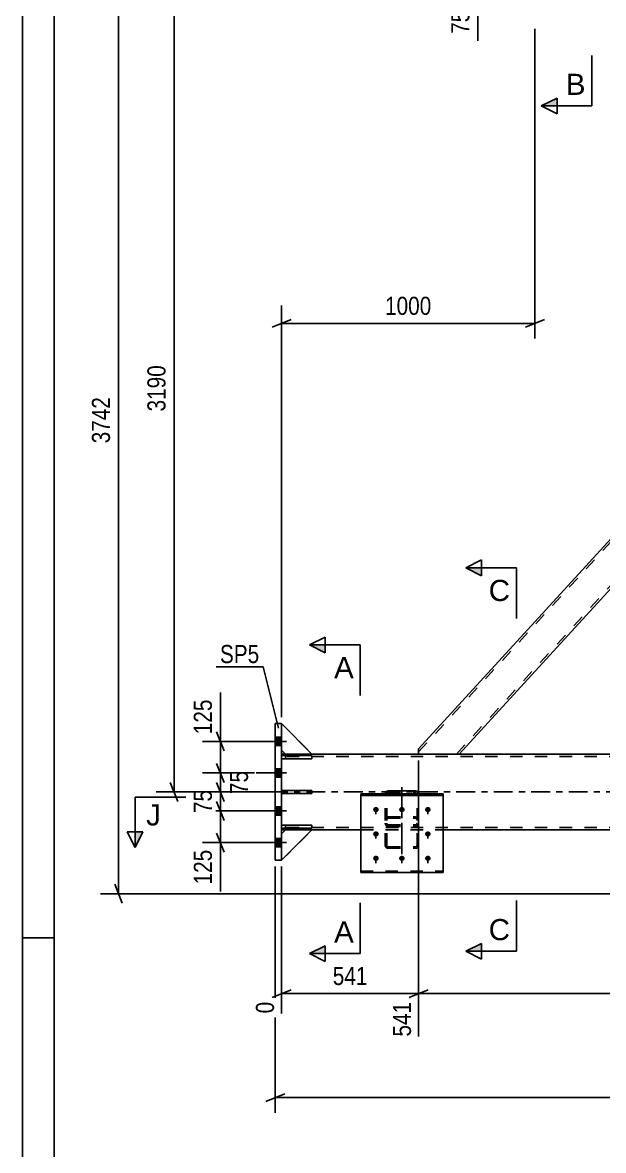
# Model space of a CAD drawing. Header units: millimetres. Extents: x -81 to 760, y -449 to 145.
# Drawn here: x -80.9 to 10.8, y -184.3 to -6 of the extents above; entities that cross this region are included whole.
import ezdxf

# ---------------------------------------------------------------- set-up
doc = ezdxf.new("R2010")
doc.units = ezdxf.units.MM
doc.linetypes.add('DXK_LINE_DOT2', pattern=[3.9198, 1.9599, -1.9599])
doc.linetypes.add('DXK_LINE_DOT3', pattern=[5.9187, 2.979, -0.9799, 0.9799, -0.9799])
doc.styles.add('Arial', font='ARIAL.TTF', dxfattribs={"height": 0.2})
doc.styles.add('Arial Narrow', font='ARIALN.TTF', dxfattribs={"height": 0.2})

# ---------------------------------------------------------------- blocks, each defined once
blk = doc.blocks.new('Unknown-122570061-1134')
at = {"color": 5, "linetype": 'Continuous'}
for p, q in [((-80.92, 145.34), (-80.92, -448.66)), ((-75.92, 140.34), (-75.92, -443.66)), ((-75.92, -150.66), (-80.92, -150.66))]:
    blk.add_line(p, q, dxfattribs=at)
blk = doc.blocks.new('Part-122570061-3487 - 3412')
at = {"color": 7, "linetype": 'DXK_LINE_DOT2'}
for p, q in [((-35.2, -132.86), (-40, -132.86)), ((-40, -132.86), (-40, -133.34)), ((-40, -133.34), (-35.2, -133.34)), ((-39.4, -133.34), (-39.4, -132.86)), ((-35.2, -133.34), (-35.2, -132.86))]:
    blk.add_line(p, q, dxfattribs=at)
blk = doc.blocks.new('Part-122570061-3493 - 3412')
at = {"color": 7, "linetype": 'DXK_LINE_DOT2'}
for p, q in [((-35.2, -127.36), (-40, -127.36)), ((-40, -127.36), (-40, -127.84)), ((-40, -127.84), (-35.2, -127.84)), ((-39.4, -127.84), (-39.4, -127.36)), ((-35.2, -127.84), (-35.2, -127.36))]:
    blk.add_line(p, q, dxfattribs=at)
blk = doc.blocks.new('Part-122570061-3502 - 3412')
at = {"color": 2, "linetype": 'Continuous'}
for p, q in [((-40, -127.84), (-40, -127.36)), ((-40, -127.36), (-35.2, -127.36)), ((-35.2, -127.84), (-40, -127.84)), ((-35.2, -127.36), (-35.2, -127.84))]:
    blk.add_line(p, q, dxfattribs=at)
at = {"color": 7, "linetype": 'DXK_LINE_DOT2'}
blk.add_line((-39.4, -127.84), (-39.4, -127.36), dxfattribs=at)
blk = doc.blocks.new('Part-122570061-3505 - 3412')
at = {"color": 2, "linetype": 'Continuous'}
for p, q in [((-40, -121), (-40, -116.8)), ((-40, -116.8), (-35.2, -121.6)), ((-39.4, -121.6), (-40, -121)), ((-35.2, -121.6), (-39.4, -121.6))]:
    blk.add_line(p, q, dxfattribs=at)
blk = doc.blocks.new('Part-122570061-3508 - 3412')
at = {"color": 7, "linetype": 'DXK_LINE_DOT2'}
for p, q in [((-40, -121), (-40, -116.8)), ((-40, -116.8), (-35.2, -121.6)), ((-39.4, -121.6), (-40, -121)), ((-35.2, -121.6), (-39.4, -121.6))]:
    blk.add_line(p, q, dxfattribs=at)
blk = doc.blocks.new('Bolt-122570061-3577 - 3412')
at = {"color": 1, "linetype": 'DXK_LINE_DOT2'}
for p, q in [((-25.1, -129.99), (-25.1, -131.12)), ((-21, -129.99), (-21, -131.12)), ((-16.9, -129.99), (-16.9, -131.12)), ((-25.1, -133.84), (-25.1, -134.97)), ((-16.9, -133.84), (-16.9, -134.97)), ((-25.1, -137.69), (-25.1, -138.83)), ((-21, -137.69), (-21, -138.83)), ((-16.9, -137.69), (-16.9, -138.83))]:
    blk.add_line(p, q, dxfattribs=at)
blk = doc.blocks.new('Part-122570061-3490 - 3412')
at = {"color": 7, "linetype": 'DXK_LINE_DOT2'}
for p, q in [((-35.2, -121.86), (-40, -121.86)), ((-40, -121.86), (-40, -122.34)), ((-40, -122.34), (-35.2, -122.34)), ((-39.4, -122.34), (-39.4, -121.86)), ((-35.2, -122.34), (-35.2, -121.86))]:
    blk.add_line(p, q, dxfattribs=at)
blk = doc.blocks.new('Part-122570061-3496 - 3412')
at = {"color": 2, "linetype": 'Continuous'}
for p, q in [((-40, -133.34), (-40, -132.86)), ((-40, -132.86), (-35.2, -132.86)), ((-35.2, -133.34), (-40, -133.34)), ((-35.2, -132.86), (-35.2, -133.34))]:
    blk.add_line(p, q, dxfattribs=at)
at = {"color": 7, "linetype": 'DXK_LINE_DOT2'}
blk.add_line((-39.4, -133.34), (-39.4, -132.86), dxfattribs=at)
blk = doc.blocks.new('Part-122570061-3499 - 3412')
at = {"color": 2, "linetype": 'Continuous'}
for p, q in [((-40, -122.34), (-40, -121.86)), ((-40, -121.86), (-35.2, -121.86)), ((-35.2, -122.34), (-40, -122.34)), ((-35.2, -121.86), (-35.2, -122.34))]:
    blk.add_line(p, q, dxfattribs=at)
at = {"color": 7, "linetype": 'DXK_LINE_DOT2'}
blk.add_line((-39.4, -122.34), (-39.4, -121.86), dxfattribs=at)
blk = doc.blocks.new('Part-122570061-3511 - 3412')
at = {"color": 2, "linetype": 'Continuous'}
for p, q in [((-39.4, -133.6), (-40, -134.2)), ((-40, -138.4), (-35.2, -133.6)), ((-39.4, -133.6), (-35.2, -133.6)), ((-40, -134.2), (-40, -138.4))]:
    blk.add_line(p, q, dxfattribs=at)
blk = doc.blocks.new('Part-122570061-3514 - 3412')
at = {"color": 7, "linetype": 'DXK_LINE_DOT2'}
for p, q in [((-39.4, -133.6), (-40, -134.2)), ((-40, -138.4), (-35.2, -133.6)), ((-35.2, -133.6), (-39.4, -133.6)), ((-40, -134.2), (-40, -138.4))]:
    blk.add_line(p, q, dxfattribs=at)
blk = doc.blocks.new('Bolt-122570061-3576 - 3412')
at = {"linetype": 'Continuous'}
for points in [[(-25.1, -129.97), (-25.01, -129.98), (-24.92, -130), (-24.84, -130.05), (-24.77, -130.11), (-24.72, -130.18), (-24.68, -130.25), (-24.66, -130.34), (-24.66, -130.43), (-24.68, -130.51), (-24.72, -130.59), (-24.77, -130.66), (-24.84, -130.72), (-24.92, -130.76), (-25.01, -130.79), (-25.1, -130.8), (-25.19, -130.79), (-25.28, -130.76), (-25.36, -130.72), (-25.43, -130.66), (-25.48, -130.59), (-25.52, -130.51), (-25.54, -130.43), (-25.54, -130.34), (-25.52, -130.25), (-25.48, -130.18), (-25.43, -130.11), (-25.36, -130.05), (-25.28, -130), (-25.19, -129.98)], [(-21, -129.97), (-20.91, -129.98), (-20.82, -130), (-20.74, -130.05), (-20.67, -130.11), (-20.62, -130.18), (-20.58, -130.25), (-20.56, -130.34), (-20.56, -130.43), (-20.58, -130.51), (-20.62, -130.59), (-20.67, -130.66), (-20.74, -130.72), (-20.82, -130.76), (-20.91, -130.79), (-21, -130.8), (-21.09, -130.79), (-21.18, -130.76), (-21.26, -130.72), (-21.33, -130.66), (-21.38, -130.59), (-21.42, -130.51), (-21.44, -130.43), (-21.44, -130.34), (-21.42, -130.25), (-21.38, -130.18), (-21.33, -130.11), (-21.26, -130.05), (-21.18, -130), (-21.09, -129.98)], [(-16.9, -129.97), (-16.81, -129.98), (-16.72, -130), (-16.64, -130.05), (-16.57, -130.11), (-16.52, -130.18), (-16.48, -130.25), (-16.46, -130.34), (-16.46, -130.43), (-16.48, -130.51), (-16.52, -130.59), (-16.57, -130.66), (-16.64, -130.72), (-16.72, -130.76), (-16.81, -130.79), (-16.9, -130.8), (-16.99, -130.79), (-17.08, -130.76), (-17.16, -130.72), (-17.23, -130.66), (-17.28, -130.59), (-17.32, -130.51), (-17.34, -130.43), (-17.34, -130.34), (-17.32, -130.25), (-17.28, -130.18), (-17.23, -130.11), (-17.16, -130.05), (-17.08, -130), (-16.99, -129.98)], [(-25.1, -133.82), (-25.01, -133.83), (-24.92, -133.86), (-24.84, -133.9), (-24.77, -133.96), (-24.72, -134.03), (-24.68, -134.11), (-24.66, -134.19), (-24.66, -134.28), (-24.68, -134.36), (-24.72, -134.44), (-24.77, -134.51), (-24.84, -134.57), (-24.92, -134.61), (-25.01, -134.64), (-25.1, -134.65), (-25.19, -134.64), (-25.28, -134.61), (-25.36, -134.57), (-25.43, -134.51), (-25.48, -134.44), (-25.52, -134.36), (-25.54, -134.28), (-25.54, -134.19), (-25.52, -134.11), (-25.48, -134.03), (-25.43, -133.96), (-25.36, -133.9), (-25.28, -133.86), (-25.19, -133.83)], [(-16.9, -133.82), (-16.81, -133.83), (-16.72, -133.86), (-16.64, -133.9), (-16.57, -133.96), (-16.52, -134.03), (-16.48, -134.11), (-16.46, -134.19), (-16.46, -134.28), (-16.48, -134.36), (-16.52, -134.44), (-16.57, -134.51), (-16.64, -134.57), (-16.72, -134.61), (-16.81, -134.64), (-16.9, -134.65), (-16.99, -134.64), (-17.08, -134.61), (-17.16, -134.57), (-17.23, -134.51), (-17.28, -134.44), (-17.32, -134.36), (-17.34, -134.28), (-17.34, -134.19), (-17.32, -134.11), (-17.28, -134.03), (-17.23, -133.96), (-17.16, -133.9), (-17.08, -133.86), (-16.99, -133.83)], [(-25.1, -137.67), (-25.01, -137.68), (-24.92, -137.71), (-24.84, -137.75), (-24.77, -137.81), (-24.72, -137.88), (-24.68, -137.96), (-24.66, -138.04), (-24.66, -138.13), (-24.68, -138.22), (-24.72, -138.29), (-24.77, -138.36), (-24.84, -138.42), (-24.92, -138.47), (-25.01, -138.49), (-25.1, -138.5), (-25.19, -138.49), (-25.28, -138.47), (-25.36, -138.42), (-25.43, -138.36), (-25.48, -138.29), (-25.52, -138.22), (-25.54, -138.13), (-25.54, -138.04), (-25.52, -137.96), (-25.48, -137.88), (-25.43, -137.81), (-25.36, -137.75), (-25.28, -137.71), (-25.19, -137.68)], [(-21, -137.67), (-20.91, -137.68), (-20.82, -137.71), (-20.74, -137.75), (-20.67, -137.81), (-20.62, -137.88), (-20.58, -137.96), (-20.56, -138.04), (-20.56, -138.13), (-20.58, -138.22), (-20.62, -138.29), (-20.67, -138.36), (-20.74, -138.42), (-20.82, -138.47), (-20.91, -138.49), (-21, -138.5), (-21.09, -138.49), (-21.18, -138.47), (-21.26, -138.42), (-21.33, -138.36), (-21.38, -138.29), (-21.42, -138.22), (-21.44, -138.13), (-21.44, -138.04), (-21.42, -137.96), (-21.38, -137.88), (-21.33, -137.81), (-21.26, -137.75), (-21.18, -137.71), (-21.09, -137.68)], [(-16.9, -137.67), (-16.81, -137.68), (-16.72, -137.71), (-16.64, -137.75), (-16.57, -137.81), (-16.52, -137.88), (-16.48, -137.96), (-16.46, -138.04), (-16.46, -138.13), (-16.48, -138.22), (-16.52, -138.29), (-16.57, -138.36), (-16.64, -138.42), (-16.72, -138.47), (-16.81, -138.49), (-16.9, -138.5), (-16.99, -138.49), (-17.08, -138.47), (-17.16, -138.42), (-17.23, -138.36), (-17.28, -138.29), (-17.32, -138.22), (-17.34, -138.13), (-17.34, -138.04), (-17.32, -137.96), (-17.28, -137.88), (-17.23, -137.81), (-17.16, -137.75), (-17.08, -137.71), (-16.99, -137.68)]]:
    blk.add_hatch(color=1, dxfattribs=at).paths.add_polyline_path(points)
at = {"color": 1, "linetype": 'Continuous'}
for p, q in [((-25.1, -129.99), (-25.1, -131.12)), ((-21, -129.99), (-21, -131.12)), ((-16.9, -129.99), (-16.9, -131.12)), ((-25.1, -133.84), (-25.1, -134.97)), ((-16.9, -133.84), (-16.9, -134.97)), ((-25.1, -137.69), (-25.1, -138.83)), ((-21, -137.69), (-21, -138.83)), ((-16.9, -137.69), (-16.9, -138.83))]:
    blk.add_line(p, q, dxfattribs=at)
blk = doc.blocks.new('Part-122570061-3661 - 3412')
at = {"color": 7, "linetype": 'DXK_LINE_DOT2'}
for p, q in [((-27.5, -140.34), (-27.5, -127.91)), ((-14.5, -127.91), (-27.5, -127.91)), ((-27.5, -128.13), (-14.5, -128.13)), ((-14.5, -140.34), (-14.5, -127.91)), ((-27.5, -140.12), (-14.5, -140.12)), ((-14.5, -140.34), (-27.5, -140.34))]:
    blk.add_line(p, q, dxfattribs=at)
blk = doc.blocks.new('Bolt-122570061-3585 - 3412')
at = {"linetype": 'Continuous'}
for points in [[(-41, -118.94), (-41, -120.26), (-40, -120.26), (-40, -118.94)], [(-41, -118.94), (-41, -120.26), (-40, -120.26), (-40, -118.94)], [(-41, -118.94), (-41, -120.26), (-40, -120.26), (-40, -118.94)], [(-41, -123.94), (-41, -125.26), (-40, -125.26), (-40, -123.94)], [(-41, -123.94), (-41, -125.26), (-40, -125.26), (-40, -123.94)], [(-41, -129.94), (-41, -131.26), (-40, -131.26), (-40, -129.94)], [(-41, -129.94), (-41, -131.26), (-40, -131.26), (-40, -129.94)], [(-41, -134.94), (-41, -136.26), (-40, -136.26), (-40, -134.94)], [(-41, -134.94), (-41, -136.26), (-40, -136.26), (-40, -134.94)], [(-41, -134.94), (-41, -136.26), (-40, -136.26), (-40, -134.94)]]:
    blk.add_hatch(color=1, dxfattribs=at).paths.add_polyline_path(points)
at = {"color": 1, "linetype": 'Continuous'}
for p, q in [((-40, -118.94), (-41, -118.94)), ((-40, -118.94), (-41, -118.94)), ((-40, -118.94), (-41, -118.94)), ((-39.24, -119.6), (-44, -119.6)), ((-39.24, -119.6), (-44, -119.6)), ((-39.24, -119.6), (-44, -119.6)), ((-40, -120.26), (-41, -120.26)), ((-40, -120.26), (-41, -120.26)), ((-40, -120.26), (-41, -120.26)), ((-39.24, -124.6), (-44, -124.6)), ((-39.24, -124.6), (-44, -124.6)), ((-40, -123.94), (-41, -123.94)), ((-40, -123.94), (-41, -123.94)), ((-40, -125.26), (-41, -125.26)), ((-40, -125.26), (-41, -125.26)), ((-40, -129.94), (-41, -129.94)), ((-40, -129.94), (-41, -129.94)), ((-39.24, -130.6), (-44, -130.6)), ((-39.24, -130.6), (-44, -130.6)), ((-40, -131.26), (-41, -131.26)), ((-40, -131.26), (-41, -131.26)), ((-40, -134.94), (-41, -134.94)), ((-40, -134.94), (-41, -134.94)), ((-40, -134.94), (-41, -134.94)), ((-39.24, -135.6), (-44, -135.6)), ((-39.24, -135.6), (-44, -135.6)), ((-39.24, -135.6), (-44, -135.6)), ((-40, -136.26), (-41, -136.26)), ((-40, -136.26), (-41, -136.26)), ((-40, -136.26), (-41, -136.26))]:
    blk.add_line(p, q, dxfattribs=at)
blk = doc.blocks.new('Part-122570061-3616 - 3412')
at = {"color": 2, "linetype": 'Continuous'}
for p, q in [((-40, -121.6), (-39.4, -121.6)), ((578.17, -121.6), (-35.2, -121.6)), ((-40, -133.6), (-39.4, -133.6)), ((-35.2, -133.6), (-27.5, -133.6)), ((196.41, -133.6), (-14.5, -133.6))]:
    blk.add_line(p, q, dxfattribs=at)
at = {"color": 7, "linetype": 'DXK_LINE_DOT2'}
for p, q in [((-40, -133.6), (-40, -121.6)), ((578.17, -122), (-40, -122)), ((-35.2, -121.6), (-39.4, -121.6)), ((578.17, -133.2), (-40, -133.2)), ((-39.4, -133.6), (-35.2, -133.6)), ((578.17, -133.6), (-27.5, -133.6)), ((-27.5, -133.6), (-14.5, -133.6))]:
    blk.add_line(p, q, dxfattribs=at)
at = {"color": 7, "linetype": 'DXK_LINE_DOT3'}
blk.add_line((-42, -127.6), (578.17, -127.6), dxfattribs=at)
blk = doc.blocks.new('Part-122570061-3658 - 3412')
at = {"color": 2, "linetype": 'Continuous'}
for p, q in [((-14.5, -127.91), (-27.5, -127.91)), ((-27.5, -127.91), (-27.5, -140.34)), ((-27.5, -128.13), (-14.5, -128.13)), ((-14.5, -140.34), (-14.5, -127.91)), ((-27.5, -140.34), (-14.5, -140.34))]:
    blk.add_line(p, q, dxfattribs=at)
at = {"color": 7, "linetype": 'DXK_LINE_DOT2'}
blk.add_line((-27.5, -140.12), (-14.5, -140.12), dxfattribs=at)
blk = doc.blocks.new('Part-122570061-3664 - 3412')
at = {"color": 7, "linetype": 'DXK_LINE_DOT2'}
for p, q in [((-23.6, -127.75), (-23.64, -127.94)), ((-23.64, -136.05), (-23.64, -127.94)), ((-23.4, -127.94), (-23.38, -127.84)), ((-23.4, -136.05), (-23.4, -127.94)), ((-23.38, -127.84), (-23.33, -127.76)), ((-23.16, -127.43), (-23.34, -127.47)), ((-23.33, -127.76), (-23.25, -127.71)), ((-23.25, -127.71), (-23.16, -127.69)), ((-23.16, -127.43), (-18.84, -127.43)), ((-23.16, -127.69), (-18.84, -127.69)), ((-18.66, -127.47), (-18.84, -127.43)), ((-18.84, -127.69), (-18.75, -127.71)), ((-18.75, -127.71), (-18.67, -127.76)), ((-18.67, -127.76), (-18.62, -127.84)), ((-18.62, -127.84), (-18.6, -127.94)), ((-18.6, -136.05), (-18.6, -127.94)), ((-18.36, -127.94), (-18.4, -127.75)), ((-18.36, -136.05), (-18.36, -127.94)), ((-23.64, -131.99), (-23.6, -131.81)), ((-23.6, -131.81), (-23.5, -131.67)), ((-23.5, -131.67), (-23.34, -131.57)), ((-23.38, -131.9), (-23.4, -131.99)), ((-23.33, -131.83), (-23.38, -131.9)), ((-23.34, -131.57), (-23.16, -131.54)), ((-23.25, -131.78), (-23.33, -131.83)), ((-23.16, -131.76), (-23.25, -131.78)), ((-23.16, -131.54), (-18.84, -131.54)), ((-23.16, -131.76), (-18.84, -131.76)), ((-18.84, -131.54), (-18.66, -131.57)), ((-18.75, -131.78), (-18.84, -131.76)), ((-18.67, -131.83), (-18.75, -131.78)), ((-18.62, -131.9), (-18.67, -131.83)), ((-18.66, -131.57), (-18.5, -131.67)), ((-18.6, -131.99), (-18.62, -131.9)), ((-18.5, -131.67), (-18.4, -131.81)), ((-18.4, -131.81), (-18.36, -131.99)), ((-23.64, -132.54), (-23.6, -132.73)), ((-23.38, -132.64), (-23.4, -132.54)), ((-23.33, -132.72), (-23.38, -132.64)), ((-23.34, -133.01), (-23.25, -133.03)), ((-23.25, -132.77), (-23.33, -132.72)), ((-23.16, -132.79), (-23.25, -132.77)), ((-23.25, -133.03), (-23.16, -133.05)), ((-23.16, -132.79), (-18.84, -132.79)), ((-23.16, -133.05), (-18.84, -133.05)), ((-18.75, -132.77), (-18.84, -132.79)), ((-18.84, -133.05), (-18.67, -133.01)), ((-18.67, -132.72), (-18.75, -132.77)), ((-18.62, -132.64), (-18.67, -132.72)), ((-18.67, -133.01), (-18.66, -133.01)), ((-18.6, -132.54), (-18.62, -132.64)), ((-18.4, -132.73), (-18.36, -132.54)), ((-23.6, -136.22), (-23.64, -136.05)), ((-23.5, -136.36), (-23.6, -136.22)), ((-23.34, -136.46), (-23.5, -136.36)), ((-23.4, -136.05), (-23.38, -136.13)), ((-23.38, -136.13), (-23.33, -136.21)), ((-23.16, -136.5), (-23.34, -136.46)), ((-23.33, -136.21), (-23.25, -136.25)), ((-23.25, -136.25), (-23.16, -136.27)), ((-23.16, -136.27), (-18.84, -136.27)), ((-23.16, -136.5), (-18.84, -136.5)), ((-18.84, -136.27), (-18.75, -136.25)), ((-18.66, -136.46), (-18.84, -136.5)), ((-18.75, -136.25), (-18.67, -136.21)), ((-18.67, -136.21), (-18.62, -136.13)), ((-18.5, -136.36), (-18.66, -136.46)), ((-18.62, -136.13), (-18.6, -136.05)), ((-18.4, -136.22), (-18.5, -136.36)), ((-18.36, -136.05), (-18.4, -136.22))]:
    blk.add_line(p, q, dxfattribs=at)
at = {"color": 7, "linetype": 'DXK_LINE_DOT3'}
blk.add_line((-21, -137.44), (-21, -126.82), dxfattribs=at)
at = {"color": 7, "linetype": 'DXK_LINE_DOT2'}
for centre, start, end in [((-23.14, -127.92), 114.32, 159.2417), ((-18.86, -127.92), 20.7583, 65.68), ((-23.14, -132.56), 200.7583, 245.68), ((-18.86, -132.56), 294.32, 339.2417)]:
    blk.add_arc(centre, 0.496, start, end, dxfattribs=at)
blk = doc.blocks.new('Part-122570061-3702 - 3412')
at = {"color": 2, "linetype": 'Continuous'}
for p, q in [((-41, -138.4), (-41, -116.8)), ((-40, -116.8), (-41, -116.8)), ((-40, -138.4), (-40, -116.8)), ((-41, -138.4), (-40, -138.4))]:
    blk.add_line(p, q, dxfattribs=at)
blk = doc.blocks.new('Part-122570061-3757 - 3412')
at = {"color": 7, "linetype": 'DXK_LINE_DOT2'}
for p, q in [((-23.64, -127.94), (-23.63, -127.91)), ((-23.64, -136.05), (-23.64, -127.94)), ((-23.38, -127.84), (-23.4, -127.94)), ((-23.4, -136.05), (-23.4, -127.94)), ((-23.33, -127.76), (-23.38, -127.84)), ((-23.25, -127.71), (-23.33, -127.76)), ((-23.16, -127.69), (-23.25, -127.71)), ((-23.16, -127.69), (-18.84, -127.69)), ((-18.75, -127.71), (-18.84, -127.69)), ((-18.67, -127.76), (-18.75, -127.71)), ((-18.62, -127.84), (-18.67, -127.76)), ((-18.6, -127.94), (-18.62, -127.84)), ((-18.6, -136.05), (-18.6, -127.94)), ((-18.37, -127.91), (-18.36, -127.94)), ((-18.36, -136.05), (-18.36, -127.94)), ((-23.6, -131.81), (-23.64, -131.99)), ((-23.5, -131.67), (-23.6, -131.81)), ((-23.34, -131.57), (-23.5, -131.67)), ((-23.4, -131.99), (-23.38, -131.9)), ((-23.38, -131.9), (-23.33, -131.83)), ((-23.16, -131.54), (-23.34, -131.57)), ((-23.33, -131.83), (-23.25, -131.78)), ((-23.25, -131.78), (-23.16, -131.76)), ((-23.16, -131.54), (-18.84, -131.54)), ((-23.16, -131.76), (-18.84, -131.76)), ((-18.66, -131.57), (-18.84, -131.54)), ((-18.84, -131.76), (-18.75, -131.78)), ((-18.75, -131.78), (-18.67, -131.83)), ((-18.67, -131.83), (-18.62, -131.9)), ((-18.5, -131.67), (-18.66, -131.57)), ((-18.62, -131.9), (-18.6, -131.99)), ((-18.4, -131.81), (-18.5, -131.67)), ((-18.36, -131.99), (-18.4, -131.81)), ((-23.6, -132.73), (-23.64, -132.54)), ((-23.4, -132.54), (-23.38, -132.64)), ((-23.38, -132.64), (-23.33, -132.72)), ((-23.16, -133.05), (-23.34, -133.01)), ((-23.33, -132.72), (-23.25, -132.78)), ((-23.25, -132.78), (-23.16, -132.79)), ((-23.16, -132.79), (-18.84, -132.79)), ((-23.16, -133.05), (-18.84, -133.05)), ((-18.84, -132.79), (-18.75, -132.78)), ((-18.66, -133.01), (-18.84, -133.05)), ((-18.75, -132.78), (-18.67, -132.72)), ((-18.67, -132.72), (-18.62, -132.64)), ((-18.62, -132.64), (-18.6, -132.54)), ((-18.36, -132.54), (-18.4, -132.73)), ((-23.64, -136.05), (-23.6, -136.22)), ((-23.6, -136.22), (-23.5, -136.36)), ((-23.5, -136.36), (-23.34, -136.46)), ((-23.38, -136.13), (-23.4, -136.05)), ((-23.33, -136.21), (-23.38, -136.13)), ((-23.34, -136.46), (-23.16, -136.5)), ((-23.25, -136.25), (-23.33, -136.21)), ((-23.16, -136.27), (-23.25, -136.25)), ((-23.16, -136.27), (-18.84, -136.27)), ((-23.16, -136.5), (-18.84, -136.5)), ((-18.75, -136.25), (-18.84, -136.27)), ((-18.84, -136.5), (-18.66, -136.46)), ((-18.67, -136.21), (-18.75, -136.25)), ((-18.62, -136.13), (-18.67, -136.21)), ((-18.66, -136.46), (-18.5, -136.36)), ((-18.6, -136.05), (-18.62, -136.13)), ((-18.5, -136.36), (-18.4, -136.22)), ((-18.4, -136.22), (-18.36, -136.05))]:
    blk.add_line(p, q, dxfattribs=at)
at = {"color": 2, "linetype": 'Continuous'}
for p, q in [((-23.63, -127.91), (-23.6, -127.75)), ((-23.34, -127.47), (-23.16, -127.43)), ((-23.16, -127.43), (-18.84, -127.43)), ((-18.84, -127.43), (-18.66, -127.47)), ((-18.4, -127.75), (-18.37, -127.91))]:
    blk.add_line(p, q, dxfattribs=at)
at = {"color": 7, "linetype": 'DXK_LINE_DOT3'}
blk.add_line((-21, -126.82), (-21, -137.44), dxfattribs=at)
at = {"color": 2, "linetype": 'Continuous'}
for centre, start, end in [((-23.14, -127.92), 114.32, 159.2417), ((-18.86, -127.92), 20.7583, 65.68)]:
    blk.add_arc(centre, 0.496, start, end, dxfattribs=at)
at = {"color": 7, "linetype": 'DXK_LINE_DOT2'}
for centre, start, end in [((-23.14, -132.56), 200.7583, 245.68), ((-18.86, -132.56), 294.32, 339.2417)]:
    blk.add_arc(centre, 0.496, start, end, dxfattribs=at)
blk = doc.blocks.new('Part-122570061-3827 - 3412')
at = {"color": 2, "linetype": 'Continuous'}
for p, q in [((-18.36, -120.8), (86.6, -6)), ((93.03, -6.8), (40.91, -63.8)), ((93.03, -6), (93.03, -6.8)), ((-11.94, -121.6), (37.33, -67.71)), ((-18.36, -121.6), (-18.36, -120.8))]:
    blk.add_line(p, q, dxfattribs=at)
at = {"color": 7, "linetype": 'DXK_LINE_DOT2'}
for p, q in [((-18.36, -121.27), (87.04, -6)), ((-12.37, -121.6), (93.03, -6.33)), ((93.03, -6), (86.6, -6)), ((40.91, -63.8), (37.33, -67.71)), ((-18.36, -121.6), (-11.94, -121.6))]:
    blk.add_line(p, q, dxfattribs=at)
blk = doc.blocks.new('StraightDimension-122570061-4621 - 3412')
at = {"color": 7, "linetype": 'Continuous'}
for p, q in [((-41, -139.4), (-41, -178.31)), ((-39.5, -175.31), (-42.5, -176.51)), ((-41, -175.91), (597.27, -175.91))]:
    blk.add_line(p, q, dxfattribs=at)
blk = doc.blocks.new('StraightDimension-122570061-4425 - 3412')
at = {"color": 7, "linetype": 'Continuous'}
for p, q in [((-18.36, -122.6), (-18.36, -166.25)), ((-40, -139.4), (-40, -162.59)), ((-38.5, -158.86), (-41.5, -160.06)), ((-40, -159.46), (-18.36, -159.46)), ((-19.86, -160.06), (-16.86, -158.86))]:
    blk.add_line(p, q, dxfattribs=at)
at = {"color": 0}
blk.add_wipeout([(-25.84, -158.71), (-25.84, -154.51), (-32.52, -154.51), (-32.52, -158.71)], dxfattribs=at)
at = {"color": 0, "linetype": 'Continuous'}
for points in [[(-40.6, -160.16), (-44.8, -160.16), (-44.8, -163.19), (-40.6, -163.19)], [(-18.96, -160.16), (-23.16, -160.16), (-23.16, -166.85), (-18.96, -166.85)]]:
    blk.add_wipeout(points, dxfattribs=at)
at = {"color": 3, "style": 'Arial Narrow'}
blk.add_text('541', height=2.863, dxfattribs=at).set_placement((-31.92, -158.11))
at = {"color": 3, "linetype": 'Continuous', "style": 'Arial Narrow'}
for s, height, p in [('0', 2.86, (-41.2, -162.59)), ('541', 2.863, (-19.56, -166.25))]:
    blk.add_text(s, height=height, rotation=90.0002, dxfattribs=at).set_placement(p)
blk = doc.blocks.new('StraightDimension-122570061-3956 - 3412')
at = {"color": 7, "linetype": 'Continuous'}
for p, q in [((0, -7), (0, -55.95)), ((-40, -115.8), (-40, -50.7)), ((-38.5, -52.95), (-41.5, -54.15)), ((-1.5, -54.15), (1.5, -52.95)), ((-40, -53.55), (0, -53.55))]:
    blk.add_line(p, q, dxfattribs=at)
at = {"color": 0}
blk.add_wipeout([(-15.74, -52.8), (-15.74, -48.6), (-24.26, -48.6), (-24.26, -52.8)], dxfattribs=at)
at = {"color": 3, "style": 'Arial Narrow'}
blk.add_text('1000', height=2.863, dxfattribs=at).set_placement((-23.66, -52.2))
blk = doc.blocks.new('StraightDimension-122570061-3836 - 3412')
at = {"color": 7, "linetype": 'Continuous'}
for p, q in [((-50.26, -129.1), (-49.06, -132.1)), ((-43.55, -130.6), (-52.51, -130.6)), ((-49.66, -135.6), (-49.66, -130.6)), ((-49.06, -137.1), (-50.26, -134.1)), ((-43.55, -135.6), (-52.51, -135.6))]:
    blk.add_line(p, q, dxfattribs=at)
at = {"color": 0}
blk.add_wipeout([(-50.41, -136.12), (-54.61, -136.12), (-54.61, -142.81), (-50.41, -142.81)], dxfattribs=at)
at = {"color": 7, "linetype": 'Continuous'}
blk.add_line((-49.66, -135.6), (-49.66, -143.33), dxfattribs=at)
blk.add_line((-49.66, -135.6), (-49.66, -143.33), dxfattribs=at)
at = {"color": 3, "style": 'Arial Narrow'}
blk.add_text('125', height=2.863, rotation=90.0002, dxfattribs=at).set_placement((-51.01, -142.21))
blk = doc.blocks.new('StraightDimension-122570061-3846 - 3412')
at = {"color": 7, "linetype": 'Continuous'}
for p, q in [((-50.26, -126.1), (-49.06, -129.1)), ((-41, -127.6), (-52.51, -127.6)), ((-49.66, -130.6), (-49.66, -127.6)), ((-49.06, -132.1), (-50.26, -129.1)), ((-43.55, -130.6), (-52.51, -130.6))]:
    blk.add_line(p, q, dxfattribs=at)
at = {"color": 0}
blk.add_wipeout([(-50.41, -126.67), (-54.61, -126.67), (-54.61, -131.53), (-50.41, -131.53)], dxfattribs=at)
at = {"color": 3, "style": 'Arial Narrow'}
blk.add_text('75', height=2.863, rotation=90.0002, dxfattribs=at).set_placement((-51.01, -130.93))
blk = doc.blocks.new('StraightDimension-122570061-3855 - 3412')
at = {"color": 7, "linetype": 'Continuous'}
for p, q in [((-44.29, -124.6), (-52.06, -124.6)), ((-50.26, -123.1), (-49.06, -126.1)), ((-49.66, -127.6), (-49.66, -124.6)), ((-49.06, -129.1), (-50.26, -126.1)), ((-41, -127.6), (-52.06, -127.6))]:
    blk.add_line(p, q, dxfattribs=at)
at = {"color": 0}
blk.add_wipeout([(-44.71, -123.67), (-48.91, -123.67), (-48.91, -128.53), (-44.71, -128.53)], dxfattribs=at)
at = {"color": 3, "style": 'Arial Narrow'}
blk.add_text('75', height=2.863, rotation=90.0002, dxfattribs=at).set_placement((-45.31, -127.93))
blk = doc.blocks.new('StraightDimension-122570061-3864 - 3412')
at = {"color": 7, "linetype": 'Continuous'}
for p, q in [((-50.26, -118.1), (-49.06, -121.1)), ((-44, -119.6), (-52.51, -119.6)), ((-49.66, -124.6), (-49.66, -119.6)), ((-44.29, -124.6), (-52.51, -124.6)), ((-49.06, -126.1), (-50.26, -123.1))]:
    blk.add_line(p, q, dxfattribs=at)
at = {"color": 0}
blk.add_wipeout([(-50.41, -112.39), (-54.61, -112.39), (-54.61, -119.07), (-50.41, -119.07)], dxfattribs=at)
at = {"color": 7, "linetype": 'Continuous'}
blk.add_line((-49.66, -119.6), (-49.66, -111.87), dxfattribs=at)
blk.add_line((-49.66, -119.6), (-49.66, -111.87), dxfattribs=at)
at = {"color": 3, "style": 'Arial Narrow'}
blk.add_text('125', height=2.863, rotation=90.0002, dxfattribs=at).set_placement((-51.01, -118.47))
blk = doc.blocks.new('StraightDimension-122570061-3942 - 3412')
at = {"color": 7, "linetype": 'Continuous'}
for p, q in [((-9.6, 1.5), (-8.4, -1.5)), ((-1, 0), (-11.85, 0)), ((-8.4, -4.5), (-9.6, -1.5)), ((-9, -3), (-9, 0)), ((-3.33, -3), (-11.85, -3))]:
    blk.add_line(p, q, dxfattribs=at)
at = {"color": 0}
blk.add_wipeout([(-9.75, -3.53), (-13.95, -3.53), (-13.95, -8.38), (-9.75, -8.38)], dxfattribs=at)
at = {"color": 7, "linetype": 'Continuous'}
blk.add_line((-9, -3), (-9, -8.91), dxfattribs=at)
blk.add_line((-9, -3), (-9, -8.91), dxfattribs=at)
at = {"color": 3, "style": 'Arial Narrow'}
blk.add_text('75', height=2.863, rotation=90.0002, dxfattribs=at).set_placement((-10.35, -7.78))
blk = doc.blocks.new('StraightDimension-122570061-3969 - 3412')
at = {"color": 7, "linetype": 'Continuous'}
for p, q in [((-56.39, -1.5), (-57.59, 1.5)), ((-1, 0), (-59.84, 0)), ((-56.99, -127.6), (-56.99, 0)), ((-57.59, -126.1), (-56.39, -129.1)), ((-41, -127.6), (-59.84, -127.6))]:
    blk.add_line(p, q, dxfattribs=at)
at = {"color": 0}
blk.add_wipeout([(-57.74, -59.54), (-61.94, -59.54), (-61.94, -68.06), (-57.74, -68.06)], dxfattribs=at)
at = {"color": 3, "style": 'Arial Narrow'}
blk.add_text('3190', height=2.863, rotation=90.0002, dxfattribs=at).set_placement((-58.34, -67.46))
blk = doc.blocks.new('StraightDimension-122570061-4406 - 3412')
at = {"color": 7, "linetype": 'Continuous'}
for p, q in [((-18.36, -122.6), (-18.36, -166.25)), ((86.6, -122.6), (86.6, -168.08)), ((-16.86, -158.86), (-19.86, -160.06)), ((-18.36, -159.46), (86.6, -159.46)), ((85.1, -160.06), (88.1, -158.86))]:
    blk.add_line(p, q, dxfattribs=at)
at = {"color": 0}
blk.add_wipeout([(38.38, -158.71), (38.38, -154.51), (29.87, -154.51), (29.87, -158.71)], dxfattribs=at)
at = {"color": 0, "linetype": 'Continuous'}
blk.add_wipeout([(86, -160.16), (81.8, -160.16), (81.8, -168.68), (86, -168.68)], dxfattribs=at)
at = {"color": 3, "style": 'Arial Narrow'}
blk.add_text('2624', height=2.863, dxfattribs=at).set_placement((30.47, -158.11))
at = {"color": 3, "linetype": 'Continuous', "style": 'Arial Narrow'}
blk.add_text('3165', height=2.863, rotation=90.0002, dxfattribs=at).set_placement((85.4, -168.08))
blk = doc.blocks.new('StraightDimension-122570061-4611 - 3412')
at = {"color": 7, "linetype": 'Continuous'}
for p, q in [((-65.76, -143.68), (-65.76, 6)), ((-66.36, -142.18), (-65.16, -145.18)), ((204.83, -143.68), (-68.61, -143.68))]:
    blk.add_line(p, q, dxfattribs=at)
at = {"color": 0}
blk.add_wipeout([(-66.51, -64.59), (-70.71, -64.59), (-70.71, -73.1), (-66.51, -73.1)], dxfattribs=at)
at = {"color": 3, "style": 'Arial Narrow'}
blk.add_text('3742', height=2.863, rotation=90.0002, dxfattribs=at).set_placement((-67.11, -72.5))
blk = doc.blocks.new('SectionMark-122570061-4672 - 3412')
at = {"linetype": 'Continuous'}
for points in [[(-33.1, -104.37), (-33.1, -105.62), (-35.6, -104.37)], [(-33.1, -151.89), (-33.1, -153.14), (-35.6, -153.14)]]:
    blk.add_hatch(color=6, dxfattribs=at).paths.add_polyline_path(points)
at = {"color": 6, "linetype": 'Continuous'}
for p, q in [((-35.6, -104.37), (-33.1, -103.12)), ((-33.1, -105.62), (-33.1, -103.12)), ((-27.6, -104.37), (-35.6, -104.37)), ((-35.6, -104.37), (-33.1, -105.62)), ((-27.6, -104.37), (-27.6, -112.37)), ((-27.6, -153.14), (-27.6, -145.14)), ((-35.6, -153.14), (-33.1, -151.89)), ((-27.6, -153.14), (-35.6, -153.14)), ((-33.1, -154.39), (-35.6, -153.14)), ((-33.1, -151.89), (-33.1, -154.39))]:
    blk.add_line(p, q, dxfattribs=at)
at = {"color": 0, "linetype": 'Continuous'}
for points in [[(-28.6, -109.62), (-28.6, -106.12), (-31.71, -106.12), (-31.71, -109.62)], [(-28.6, -151.39), (-28.6, -147.89), (-31.71, -147.89), (-31.71, -151.39)]]:
    blk.add_wipeout(points, dxfattribs=at)
at = {"color": 3, "linetype": 'Continuous', "style": 'Arial'}
for p in [(-31.71, -109.62), (-31.71, -151.39)]:
    blk.add_text('A', height=3.34, dxfattribs=at).set_placement(p)
blk = doc.blocks.new('Mark-122570061-3698 - 3412')
at = {"color": 0}
blk.add_wipeout([(-43.53, -107.23), (-43.53, -104.23), (-49.74, -104.23), (-49.74, -107.23)], dxfattribs=at)
blk.add_wipeout([(-43.53, -107.23), (-43.53, -104.23), (-49.74, -104.23), (-49.74, -107.23)], dxfattribs=at)
at = {"color": 30, "linetype": 'Continuous'}
for p in [(-50.34, -107.83), (-40.5, -117.52)]:
    blk.add_line(p, (-42.93, -107.83), dxfattribs=at)
at = {"color": 3, "style": 'Arial Narrow'}
blk.add_text('SP5', height=2.863, dxfattribs=at).set_placement((-49.74, -107.23))
blk = doc.blocks.new('SectionMark-122570061-4642 - 3412')
at = {"linetype": 'Continuous'}
blk.add_hatch(color=6, dxfattribs=at).paths.add_polyline_path([(-63.15, -133.9), (-61.9, -133.9), (-63.15, -136.4)])
at = {"color": 6, "linetype": 'Continuous'}
for p, q in [((-63.15, -128.4), (-55.15, -128.4)), ((-63.15, -128.4), (-63.15, -136.4)), ((-63.15, -136.4), (-64.4, -133.9)), ((-61.9, -133.9), (-64.4, -133.9)), ((-63.15, -136.4), (-61.9, -133.9))]:
    blk.add_line(p, q, dxfattribs=at)
at = {"color": 0, "linetype": 'Continuous'}
blk.add_wipeout([(-59.07, -132.9), (-59.07, -129.4), (-61.4, -129.4), (-61.4, -132.9)], dxfattribs=at)
at = {"color": 3, "linetype": 'Continuous', "style": 'Arial'}
blk.add_text('J', height=3.34, dxfattribs=at).set_placement((-61.4, -132.9))
blk = doc.blocks.new('SectionMark-122570061-4648 - 3412')
at = {"linetype": 'Continuous'}
for points in [[(-8.42, -92.17), (-8.42, -93.42), (-10.92, -92.17)], [(-8.42, -151.52), (-8.42, -152.77), (-10.92, -152.77)]]:
    blk.add_hatch(color=6, dxfattribs=at).paths.add_polyline_path(points)
at = {"color": 6, "linetype": 'Continuous'}
for p, q in [((-10.92, -92.17), (-8.42, -90.92)), ((-2.92, -92.17), (-10.92, -92.17)), ((-10.92, -92.17), (-8.42, -93.42)), ((-8.42, -93.42), (-8.42, -90.92)), ((-2.92, -92.17), (-2.92, -100.17)), ((-2.92, -152.77), (-2.92, -144.77)), ((-10.92, -152.77), (-8.42, -151.52)), ((-2.92, -152.77), (-10.92, -152.77)), ((-8.42, -154.02), (-10.92, -152.77)), ((-8.42, -151.52), (-8.42, -154.02))]:
    blk.add_line(p, q, dxfattribs=at)
at = {"color": 0, "linetype": 'Continuous'}
for points in [[(-3.92, -97.42), (-3.92, -93.92), (-7.29, -93.92), (-7.29, -97.42)], [(-3.92, -151.02), (-3.92, -147.52), (-7.29, -147.52), (-7.29, -151.02)]]:
    blk.add_wipeout(points, dxfattribs=at)
at = {"color": 3, "linetype": 'Continuous', "style": 'Arial'}
for p in [(-7.29, -97.42), (-7.29, -151.02)]:
    blk.add_text('C', height=3.34, dxfattribs=at).set_placement(p)
blk = doc.blocks.new('SectionMark-122570061-4670 - 3412')
at = {"linetype": 'Continuous'}
for points in [[(3.5, 17.55), (3.5, 16.3), (1, 17.55)], [(3.5, -17.93), (3.5, -19.18), (1, -19.18)]]:
    blk.add_hatch(color=6, dxfattribs=at).paths.add_polyline_path(points)
at = {"color": 6, "linetype": 'Continuous'}
for p, q in [((1, 17.55), (3.5, 18.8)), ((3.5, 16.3), (3.5, 18.8)), ((9, 17.55), (1, 17.55)), ((1, 17.55), (3.5, 16.3)), ((9, 17.55), (9, 9.55)), ((9, -19.18), (9, -11.18)), ((1, -19.18), (3.5, -17.93)), ((9, -19.18), (1, -19.18)), ((3.5, -20.43), (1, -19.18)), ((3.5, -17.93), (3.5, -20.43))]:
    blk.add_line(p, q, dxfattribs=at)
at = {"color": 0, "linetype": 'Continuous'}
for points in [[(8, 12.3), (8, 15.8), (4.89, 15.8), (4.89, 12.3)], [(8, -17.43), (8, -13.93), (4.89, -13.93), (4.89, -17.43)]]:
    blk.add_wipeout(points, dxfattribs=at)
at = {"color": 3, "linetype": 'Continuous', "style": 'Arial'}
for p in [(4.89, 12.3), (4.89, -17.43)]:
    blk.add_text('B', height=3.34, dxfattribs=at).set_placement(p)

msp = doc.modelspace()

# ---------------------------------------------------------------- block references
for name in ['Unknown-122570061-1134', 'Part-122570061-3827 - 3412', 'Part-122570061-3702 - 3412', 'Part-122570061-3505 - 3412', 'Part-122570061-3508 - 3412', 'Bolt-122570061-3585 - 3412', 'Part-122570061-3616 - 3412', 'Part-122570061-3490 - 3412', 'Part-122570061-3499 - 3412', 'Part-122570061-3493 - 3412', 'Part-122570061-3502 - 3412', 'Part-122570061-3661 - 3412', 'Part-122570061-3658 - 3412', 'Part-122570061-3664 - 3412', 'Part-122570061-3757 - 3412', 'Bolt-122570061-3576 - 3412', 'Bolt-122570061-3577 - 3412', 'Part-122570061-3487 - 3412', 'Part-122570061-3496 - 3412', 'Part-122570061-3511 - 3412', 'Part-122570061-3514 - 3412']:
    msp.add_blockref(name, (0, 0))

# ---------------------------------------------------------------- next in the draw order: block references
for name in ['StraightDimension-122570061-3956 - 3412', 'StraightDimension-122570061-4621 - 3412']:
    msp.add_blockref(name, (0, 0))

# ---------------------------------------------------------------- next in the draw order: block references
for name in ['StraightDimension-122570061-3942 - 3412', 'StraightDimension-122570061-4425 - 3412']:
    msp.add_blockref(name, (0, 0))

# ---------------------------------------------------------------- next in the draw order: block references
msp.add_blockref('StraightDimension-122570061-3836 - 3412', (0, 0))

# ---------------------------------------------------------------- next in the draw order: block references
msp.add_blockref('StraightDimension-122570061-3846 - 3412', (0, 0))

# ---------------------------------------------------------------- next in the draw order: block references
msp.add_blockref('StraightDimension-122570061-3855 - 3412', (0, 0))

# ---------------------------------------------------------------- next in the draw order: block references
msp.add_blockref('StraightDimension-122570061-3864 - 3412', (0, 0))

# ---------------------------------------------------------------- next in the draw order: block references
msp.add_blockref('StraightDimension-122570061-3969 - 3412', (0, 0))

# ---------------------------------------------------------------- next in the draw order: block references
msp.add_blockref('StraightDimension-122570061-4406 - 3412', (0, 0))

# ---------------------------------------------------------------- next in the draw order: block references
msp.add_blockref('StraightDimension-122570061-4611 - 3412', (0, 0))

# ---------------------------------------------------------------- next in the draw order: block references
for name in ['SectionMark-122570061-4670 - 3412', 'SectionMark-122570061-4672 - 3412', 'Mark-122570061-3698 - 3412']:
    msp.add_blockref(name, (0, 0))

# ---------------------------------------------------------------- next in the draw order: block references
msp.add_blockref('SectionMark-122570061-4642 - 3412', (0, 0))

# ---------------------------------------------------------------- next in the draw order: block references
msp.add_blockref('SectionMark-122570061-4648 - 3412', (0, 0))

doc.saveas('drawing.dxf')
